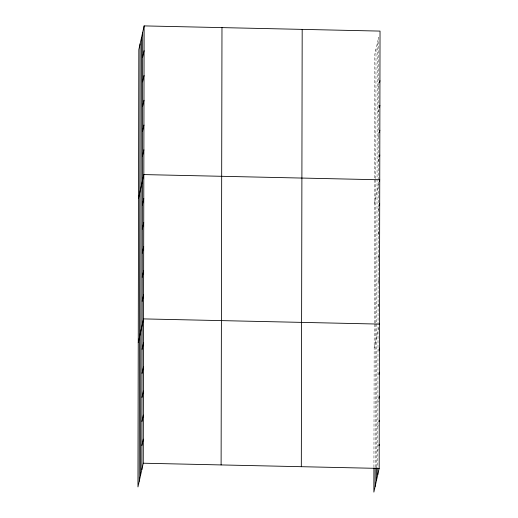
<?xml version="1.0" encoding="UTF-8"?>
<svg xmlns="http://www.w3.org/2000/svg" width="518" height="518" viewBox="0 0 518 518"><rect width="100%" height="100%" fill="white"/><g stroke="black" fill="none" stroke-linecap="round" stroke-linejoin="round"><path stroke-width="0.39" stroke-dasharray="2.59 1.94" d="M373.925 467.249L374.21 323.737M374.21 322.934L374.741 54.785L378.613 37.471L377.758 467.566M375.187 467.145L375.472 323.633M375.479 322.831L375.757 179.37M375.764 178.574L376.016 49.074M376.495 466.867L377.331 43.182M378.509 87.03L378.826 85.612M378.464 111.81L378.781 110.392M378.412 136.597L378.729 135.179M378.367 161.376L378.839 159.246M374.443 203.47L378.794 184.032M378.269 210.211L378.742 208.081M378.224 234.259L378.852 231.423M378.172 258.314L378.807 255.478M378.127 282.362L378.762 279.532M378.082 306.416L378.71 303.58M374.158 347.785L378.82 326.929M377.887 402.628L378.205 401.21M377.842 426.677L378.159 425.259M377.79 450.731L378.108 449.313"/><path stroke-width="0.78" d="M139.245 481.196L140.106 43.881M140.559 475.304L141.42 37.989M141.835 469.593L142.703 32.278M144.127 25.9L138.83 49.592L137.963 486.907L143.259 463.215L144.127 25.9L380.037 31.093L379.17 468.408L373.873 492.1L373.925 468.045M221.108 464.924L221.976 27.616M301.321 466.692L302.188 29.377M375.155 486.383L375.187 467.948M376.469 480.497L376.495 467.67M377.745 474.786L377.758 468.369M142.651 57.058L144.075 50.68M142.599 81.838L144.03 75.46M142.554 106.617L143.978 100.246M142.502 131.404L143.926 125.026M142.456 156.183L143.881 149.806M138.533 198.284L143.829 174.585L379.739 179.778L379.422 181.196M142.359 205.018L143.784 198.64M142.308 229.066L143.739 222.688M142.262 253.121L143.687 246.743M142.217 277.175L143.641 270.797M142.165 301.223L143.596 294.846M138.248 342.592L143.544 318.9L379.454 324.093M142.074 349.333L143.499 342.955M142.023 373.381L143.454 367.003M141.977 397.435L143.402 391.058M141.932 421.484L143.356 415.112M141.88 445.538L143.311 439.16M379.461 82.783L379.94 80.653M379.416 107.563L379.888 105.432M379.364 132.343L379.836 130.219M379.474 156.417L379.791 154.999M379.377 205.251L379.694 203.833M378.936 350.272L379.409 348.141M378.885 374.32L379.364 372.196M378.839 398.374L379.312 396.251M378.949 421.717L379.267 420.299M378.904 445.771L379.221 444.353M143.259 463.215L379.17 468.408"/></g></svg>
